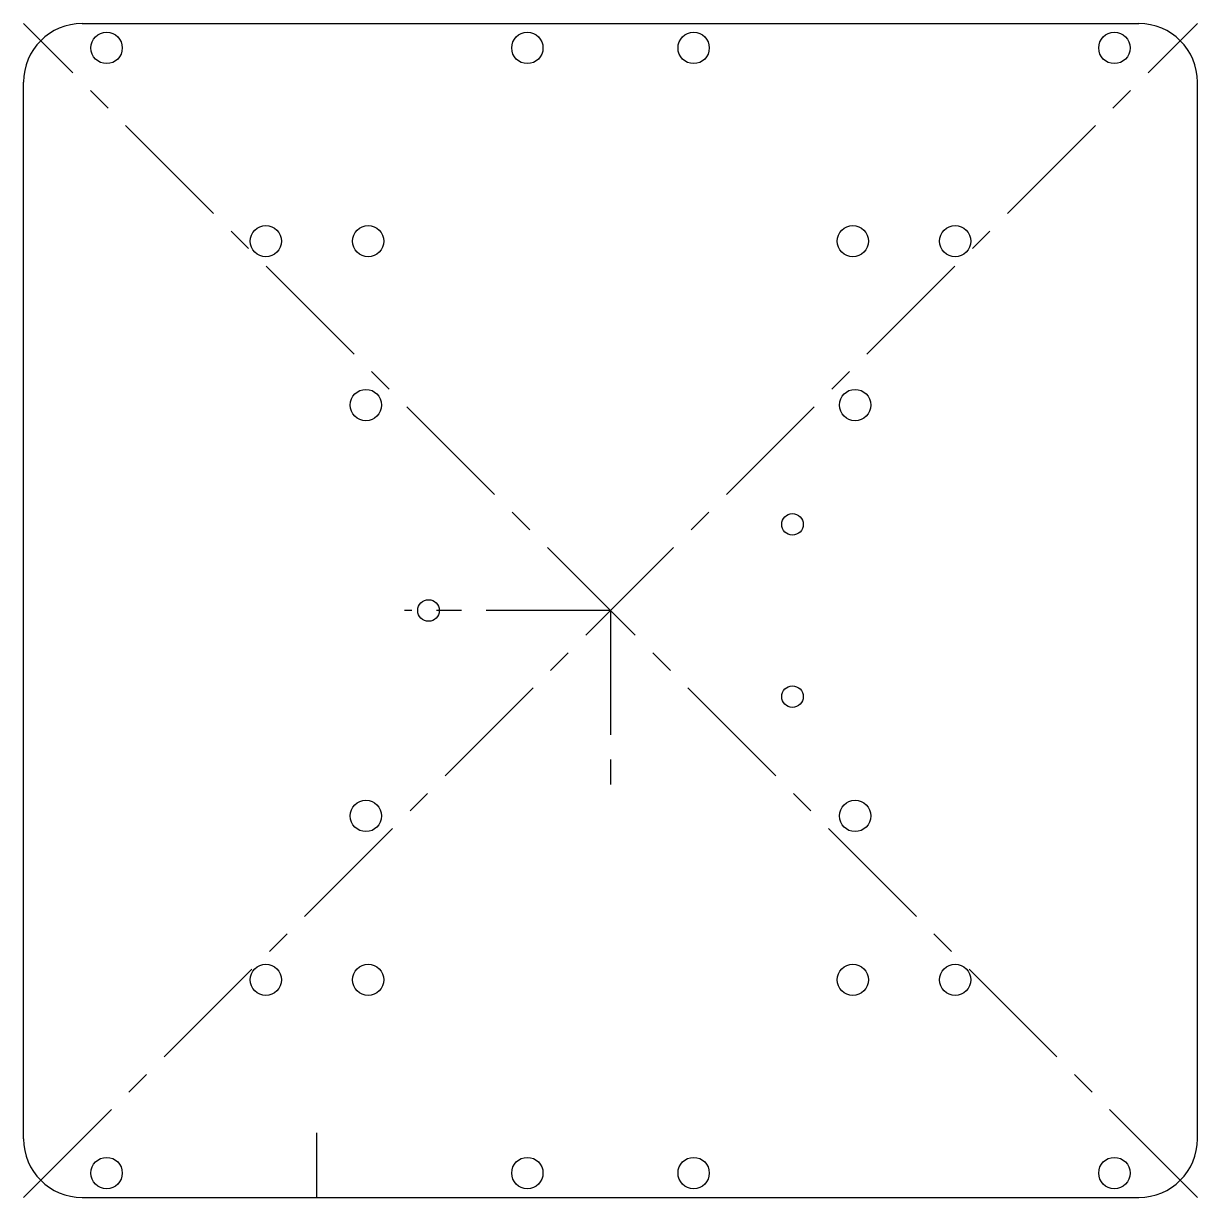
# Model space of a CAD drawing. Header units: millimetres. Extents: x -60 to 60, y -60 to 60.
import ezdxf

# ---------------------------------------------------------------- set-up
doc = ezdxf.new("R2010")
doc.units = ezdxf.units.MM
doc.header["$PDSIZE"] = -1
doc.linetypes.add('CENTERX2', pattern=[20.32, 12.7, -2.54, 2.54, -2.54])

msp = doc.modelspace()

# ---------------------------------------------------------------- linework, layer by layer
at = {"color": 7, "linetype": 'CENTERX2'}
for p, q in [((-60, -60), (60, 60)), ((60, -60), (-60, 60)), ((0, 0), (-21.04, 0)), ((0, 0), (0, -20.23)), ((-30, -60), (-30, -53.39))]:
    msp.add_line(p, q, dxfattribs=at)
at = {"color": 7, "linetype": 'Continuous'}
for p, q in [((-54, 60), (54, 60)), ((-60, -54), (-60, 54)), ((60, -54), (60, 54)), ((-54, -60), (54, -60))]:
    msp.add_line(p, q, dxfattribs=at)
for centre, radius in [((-51.5, 57.5), 1.6), ((-8.5, 57.5), 1.6), ((8.5, 57.5), 1.6), ((51.5, 57.5), 1.6), ((-35.23, 37.75), 1.6), ((-24.77, 37.75), 1.6), ((24.77, 37.75), 1.6), ((35.23, 37.75), 1.6), ((-25, 21), 1.6), ((25, 21), 1.6), ((18.6, 8.8), 1.1), ((-18.6, 0), 1.1), ((18.6, -8.8), 1.1), ((-25, -21), 1.6), ((25, -21), 1.6), ((-35.23, -37.75), 1.6), ((-24.77, -37.75), 1.6), ((24.77, -37.75), 1.6), ((35.23, -37.75), 1.6), ((-51.5, -57.5), 1.6), ((-8.5, -57.5), 1.6), ((8.5, -57.5), 1.6), ((51.5, -57.5), 1.6)]:
    msp.add_circle(centre, radius, dxfattribs=at)
for centre, start, end in [((-54, 54), 90, 180), ((54, 54), 0, 90), ((-54, -54), 180, 270), ((54, -54), 270, 0)]:
    msp.add_arc(centre, 6, start, end, dxfattribs=at)
msp.add_point((0, 0), dxfattribs=at)

doc.saveas('drawing.dxf')
